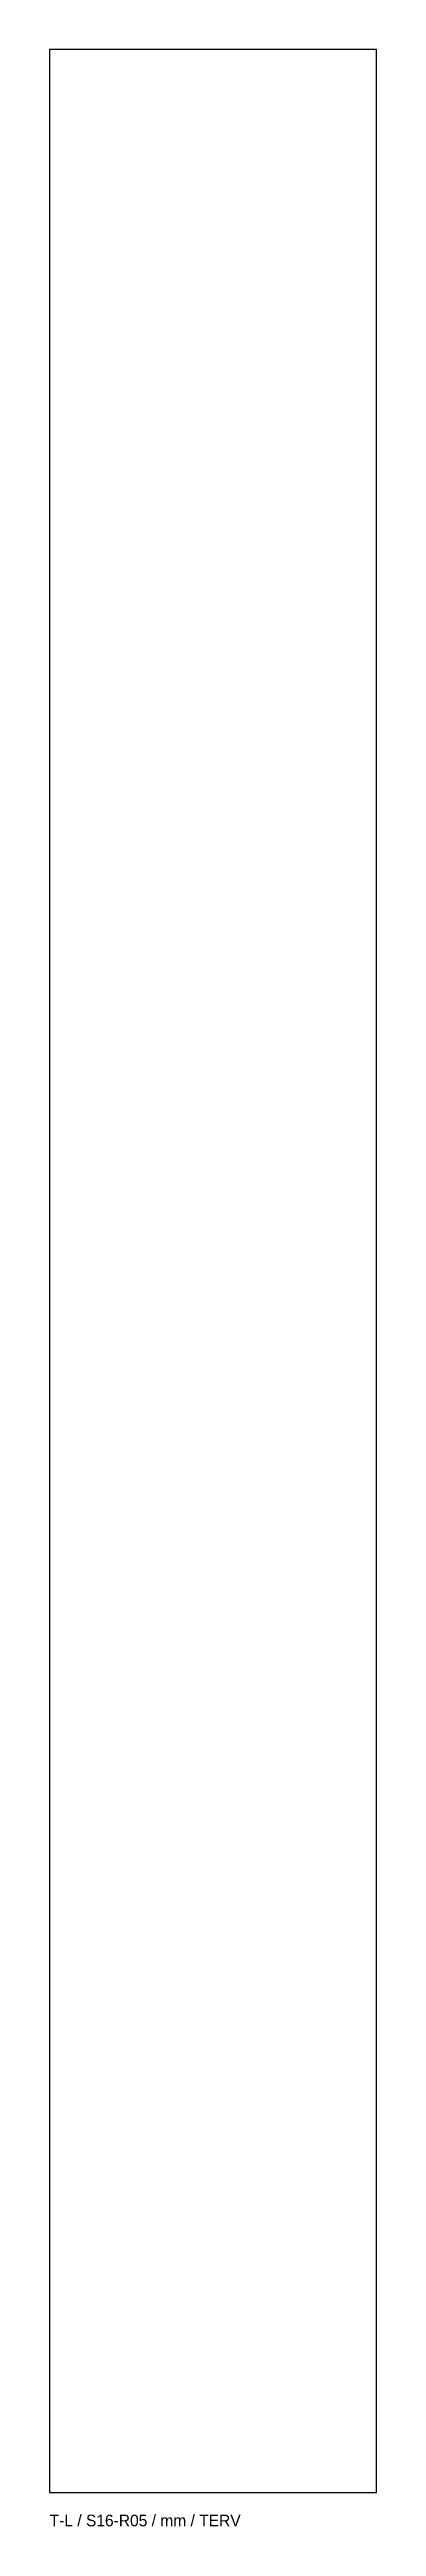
# Model space of a CAD drawing. Header units: millimetres. Extents: x 0 to 337, y -35 to 2525.
import ezdxf

# ---------------------------------------------------------------- set-up
doc = ezdxf.new("R2010")
doc.units = ezdxf.units.MM

msp = doc.modelspace()

# ---------------------------------------------------------------- linework, layer by layer
msp.add_lwpolyline([(0, 0), (337, 0), (337, 2525), (0, 2525)], close=True)

# ---------------------------------------------------------------- texts
msp.add_text('T-L / S16-R05 / mm / TERV', height=12).set_placement((0, -35))

doc.saveas('drawing.dxf')
